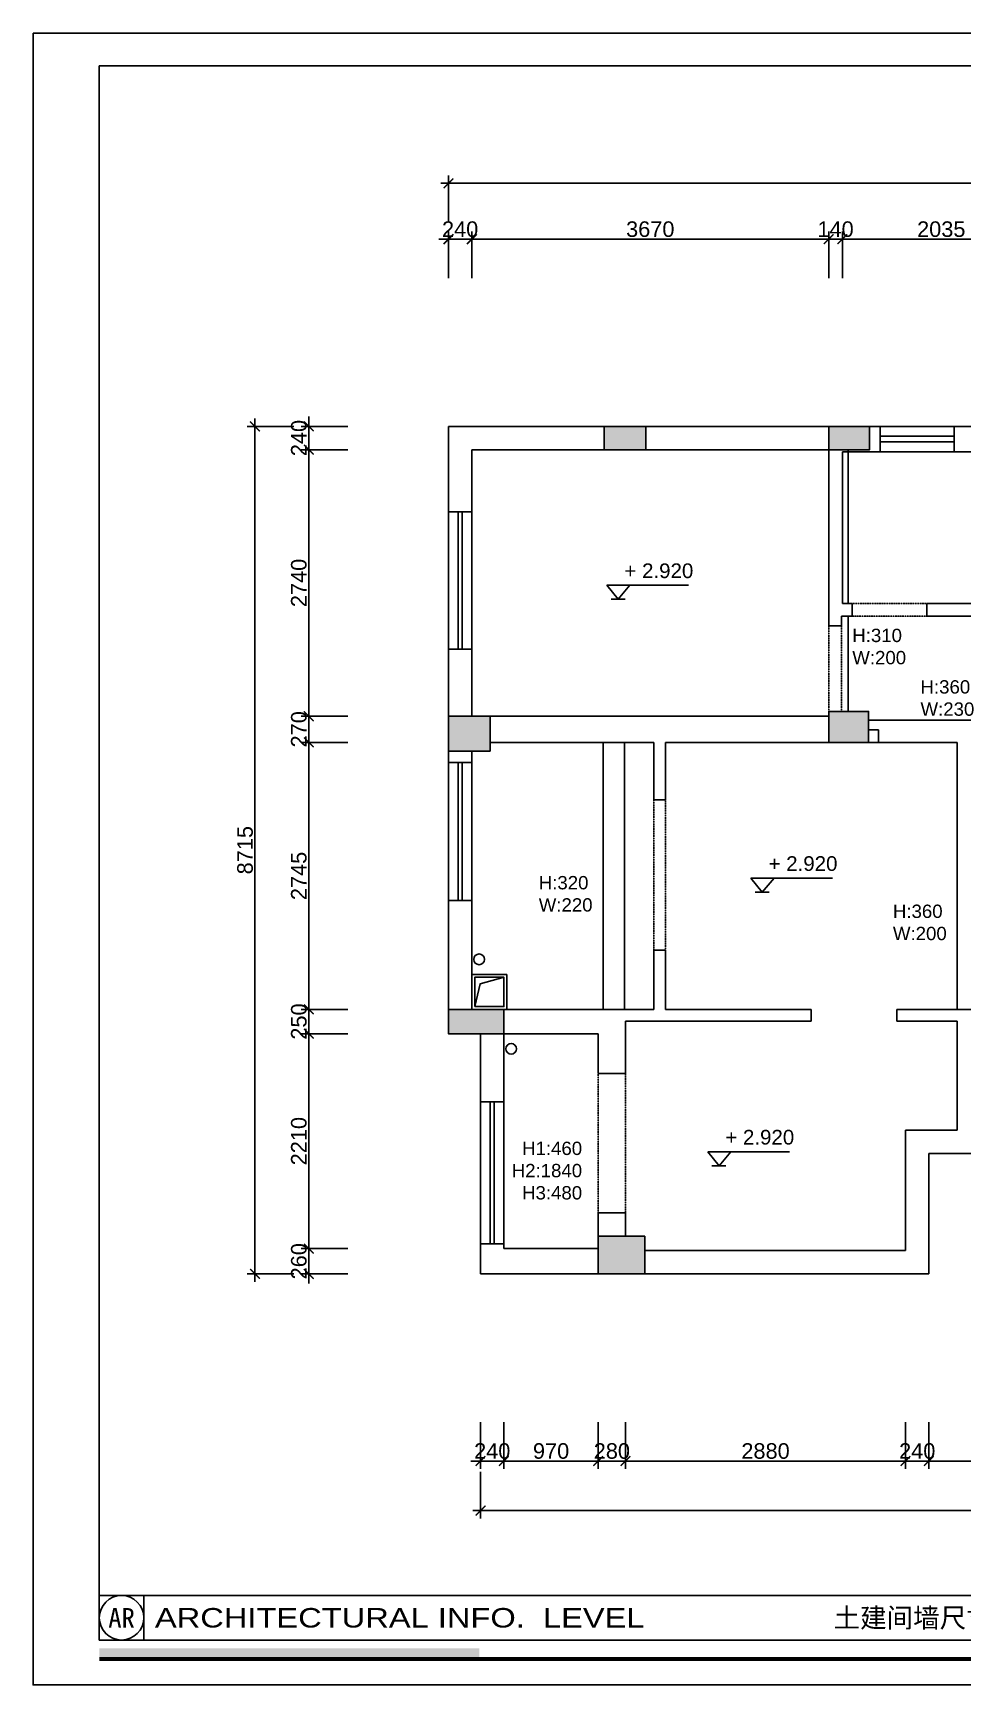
# Model space of a CAD drawing. Header units: millimetres. Extents: x 148889 to 229003, y -70503 to 111106.
# Drawn here: x 148889 to 158450, y -53516 to -36529 of the extents above; entities that cross this region are included whole.
import ezdxf
from ezdxf.enums import TextEntityAlignment as Align
from ezdxf.lldxf.tags import DXFTag

# ---------------------------------------------------------------- set-up
doc = ezdxf.new("R2010")
doc.units = ezdxf.units.MM
doc.header["$PDMODE"] = 3
doc.linetypes.add('HIDDEN', pattern=[0.375, 0.25, -0.125])
for name, color, linetype in [('C-梁线', 6, 'Continuous'), ('C-门套', 16, 'Continuous'), ('P-原墙线', 7, 'Continuous'), ('P-外部尺寸', 44, 'Continuous'), ('P-窗', 3, 'Continuous'), ('W-图框', 251, 'Continuous'), ('大墨图框', 4, 'Continuous')]:
    doc.layers.add(name, color=color, linetype=linetype)
doc.styles.add('Arial', font='arial.ttf')
doc.styles.add('HZxxx', font='SimSun.ttf', dxfattribs={"height": 300})
doc.styles.add('NAME-1', font='simhei_0.ttf')
doc.styles.add('NAME-2', font='swisse.ttf')
tags = doc.linetypes.add('ACAD_ISO03W100', pattern=[30, 12, -18]).pattern_tags.tags
tags[6:7] = [DXFTag(74, 4), DXFTag(75, 0), DXFTag(340, '0'), DXFTag(46, 1.0), DXFTag(50, 0.0), DXFTag(44, 0.0), DXFTag(45, 0.0)]
tags[4:5] = [DXFTag(74, 4), DXFTag(75, 0), DXFTag(340, '0'), DXFTag(46, 1.0), DXFTag(50, 0.0), DXFTag(44, 0.0), DXFTag(45, 0.0)]
doc.dimstyles.new('1比80', dxfattribs={"dimscale": 80, "dimtxt": 2, "dimasz": 1.25, "dimexe": 1, "dimexo": 1, "dimgap": 0.25, "dimtad": 1, "dimdec": 0, "dimrnd": 0.005, "dimzin": 0, "dimdsep": 46, "dimtxsty": 'Arial', "dimblk": 'ARCHTICK', "dimcen": 0.125, "dimdle": 1, "dimclrd": 44, "dimclre": 44, "dimclrt": 50, "dimadec": 0, "dimazin": 0, "dimtfac": 1, "dimtdec": 0, "dimtix": 1, "dimtmove": 2, "dimatfit": 3, "dimldrblk": 'DOT', "dimfxl": 5, "dimfxlon": 1, "dimtvp": 1, "dimtolj": 1, "dimtzin": 0, "dimarcsym": 0})

# ---------------------------------------------------------------- blocks, each defined once
blk = doc.blocks.new('_ArchTick')
at = {"color": 0, "linetype": 'ByBlock', "const_width": 0.15}
blk.add_lwpolyline([(-0.5, -0.5), (0.5, 0.5)], dxfattribs=at)
blk = doc.blocks.new('*D257')
at = {"layer": 'Defpoints', "color": 0}
for p in [(158100, -48853), (160355, -48853), (158100, -51213)]:
    blk.add_point(p, dxfattribs=at)
at = {"layer": 'P-外部尺寸', "color": 44, "lineweight": -2}
for p, q in [((158100, -50813), (158100, -51293)), ((160355, -50813), (160355, -51293)), ((160435, -51213), (158020, -51213))]:
    blk.add_line(p, q, dxfattribs=at)
at = {"layer": 'P-外部尺寸', "color": 44, "lineweight": -2, "xscale": 100, "yscale": 100, "zscale": 100, "rotation": 180}
blk.add_blockref('_ArchTick', (158100, -51213), dxfattribs=at)
at = {"layer": 'P-外部尺寸', "color": 44, "lineweight": -2, "xscale": 100, "yscale": 100, "zscale": 100}
blk.add_blockref('_ArchTick', (160355, -51213), dxfattribs=at)
at = {"layer": 'P-外部尺寸', "color": 50, "insert": (159227, -51111), "char_height": 160, "attachment_point": 5, "style": 'Arial'}
blk.add_mtext('\\A1;2255', dxfattribs=at)
blk = doc.blocks.new('_Dot')
at = {"color": 0, "linetype": 'ByBlock', "lineweight": -2}
blk.add_line((-0.5, 0), (-1, 0), dxfattribs=at)
at = {"color": 0, "linetype": 'ByBlock', "const_width": 0.5}
blk.add_lwpolyline([(-0.25, 0, 1), (0.25, 0, 1)], format="xyb", close=True, dxfattribs=at)
blk = doc.blocks.new('*D258')
at = {"layer": 'Defpoints', "color": 0}
for p in [(157860, -48853), (158100, -48853), (157860, -51213)]:
    blk.add_point(p, dxfattribs=at)
at = {"layer": 'P-外部尺寸', "color": 44, "lineweight": -2}
for p, q in [((157860, -50813), (157860, -51293)), ((158100, -50813), (158100, -51293)), ((157860, -51213), (157760, -51213)), ((158100, -51213), (157860, -51213)), ((158100, -51213), (158200, -51213))]:
    blk.add_line(p, q, dxfattribs=at)
at = {"layer": 'P-外部尺寸', "color": 44, "lineweight": -2, "xscale": 100, "yscale": 100, "zscale": 100}
blk.add_blockref('_ArchTick', (157860, -51213), dxfattribs=at)
at = {"layer": 'P-外部尺寸', "color": 44, "lineweight": -2, "xscale": 100, "yscale": 100, "zscale": 100, "rotation": 180}
blk.add_blockref('_ArchTick', (158100, -51213), dxfattribs=at)
at = {"layer": 'P-外部尺寸', "color": 50, "insert": (157980, -51111), "char_height": 160, "attachment_point": 5, "style": 'Arial'}
blk.add_mtext('\\A1;240', dxfattribs=at)
blk = doc.blocks.new('*D259')
at = {"layer": 'Defpoints', "color": 0}
for p in [(154980, -48779), (157860, -48853), (154980, -51213)]:
    blk.add_point(p, dxfattribs=at)
at = {"layer": 'P-外部尺寸', "color": 44, "lineweight": -2}
for p, q in [((154980, -50813), (154980, -51293)), ((157860, -50813), (157860, -51293)), ((157940, -51213), (154900, -51213))]:
    blk.add_line(p, q, dxfattribs=at)
at = {"layer": 'P-外部尺寸', "color": 44, "lineweight": -2, "xscale": 100, "yscale": 100, "zscale": 100, "rotation": 180}
blk.add_blockref('_ArchTick', (154980, -51213), dxfattribs=at)
at = {"layer": 'P-外部尺寸', "color": 44, "lineweight": -2, "xscale": 100, "yscale": 100, "zscale": 100}
blk.add_blockref('_ArchTick', (157860, -51213), dxfattribs=at)
at = {"layer": 'P-外部尺寸', "color": 50, "insert": (156420, -51111), "char_height": 160, "attachment_point": 5, "style": 'Arial'}
blk.add_mtext('\\A1;2880', dxfattribs=at)
blk = doc.blocks.new('*D260')
at = {"layer": 'Defpoints', "color": 0}
for p in [(154700, -48659), (154980, -48779), (154700, -51213)]:
    blk.add_point(p, dxfattribs=at)
at = {"layer": 'P-外部尺寸', "color": 44, "lineweight": -2}
for p, q in [((154700, -50813), (154700, -51293)), ((154980, -50813), (154980, -51293)), ((154700, -51213), (154600, -51213)), ((154980, -51213), (154700, -51213)), ((154980, -51213), (155080, -51213))]:
    blk.add_line(p, q, dxfattribs=at)
at = {"layer": 'P-外部尺寸', "color": 44, "lineweight": -2, "xscale": 100, "yscale": 100, "zscale": 100}
blk.add_blockref('_ArchTick', (154700, -51213), dxfattribs=at)
at = {"layer": 'P-外部尺寸', "color": 44, "lineweight": -2, "xscale": 100, "yscale": 100, "zscale": 100, "rotation": 180}
blk.add_blockref('_ArchTick', (154980, -51213), dxfattribs=at)
at = {"layer": 'P-外部尺寸', "color": 50, "insert": (154840, -51111), "char_height": 160, "attachment_point": 5, "style": 'Arial'}
blk.add_mtext('\\A1;280', dxfattribs=at)
blk = doc.blocks.new('*D261')
at = {"layer": 'Defpoints', "color": 0}
for p in [(154700, -48659), (153730, -49029), (153730, -51213)]:
    blk.add_point(p, dxfattribs=at)
at = {"layer": 'P-外部尺寸', "color": 44, "lineweight": -2}
for p, q in [((153730, -50813), (153730, -51293)), ((154700, -50813), (154700, -51293)), ((154780, -51213), (153650, -51213))]:
    blk.add_line(p, q, dxfattribs=at)
at = {"layer": 'P-外部尺寸', "color": 44, "lineweight": -2, "xscale": 100, "yscale": 100, "zscale": 100, "rotation": 180}
blk.add_blockref('_ArchTick', (153730, -51213), dxfattribs=at)
at = {"layer": 'P-外部尺寸', "color": 44, "lineweight": -2, "xscale": 100, "yscale": 100, "zscale": 100}
blk.add_blockref('_ArchTick', (154700, -51213), dxfattribs=at)
at = {"layer": 'P-外部尺寸', "color": 50, "insert": (154215, -51111), "char_height": 160, "attachment_point": 5, "style": 'Arial'}
blk.add_mtext('\\A1;970', dxfattribs=at)
blk = doc.blocks.new('*D262')
at = {"layer": 'Defpoints', "color": 0}
for p in [(153490, -49029), (153730, -49029), (153490, -51213)]:
    blk.add_point(p, dxfattribs=at)
at = {"layer": 'P-外部尺寸', "color": 44, "lineweight": -2}
for p, q in [((153490, -50813), (153490, -51293)), ((153730, -50813), (153730, -51293)), ((153490, -51213), (153390, -51213)), ((153730, -51213), (153490, -51213)), ((153730, -51213), (153830, -51213))]:
    blk.add_line(p, q, dxfattribs=at)
at = {"layer": 'P-外部尺寸', "color": 44, "lineweight": -2, "xscale": 100, "yscale": 100, "zscale": 100}
blk.add_blockref('_ArchTick', (153490, -51213), dxfattribs=at)
at = {"layer": 'P-外部尺寸', "color": 44, "lineweight": -2, "xscale": 100, "yscale": 100, "zscale": 100, "rotation": 180}
blk.add_blockref('_ArchTick', (153730, -51213), dxfattribs=at)
at = {"layer": 'P-外部尺寸', "color": 50, "insert": (153610, -51111), "char_height": 160, "attachment_point": 5, "style": 'Arial'}
blk.add_mtext('\\A1;240', dxfattribs=at)
blk = doc.blocks.new('*D263')
at = {"layer": 'Defpoints', "color": 0}
for p in [(153490, -50813), (167805, -50813), (167805, -51723)]:
    blk.add_point(p, dxfattribs=at)
at = {"layer": 'P-外部尺寸', "color": 44, "lineweight": -2}
for p, q in [((153490, -51323), (153490, -51803)), ((167805, -51323), (167805, -51803)), ((153410, -51723), (167885, -51723))]:
    blk.add_line(p, q, dxfattribs=at)
at = {"layer": 'P-外部尺寸', "color": 44, "lineweight": -2, "xscale": 100, "yscale": 100, "zscale": 100, "rotation": 180}
blk.add_blockref('_ArchTick', (153490, -51723), dxfattribs=at)
at = {"layer": 'P-外部尺寸', "color": 44, "lineweight": -2, "xscale": 100, "yscale": 100, "zscale": 100}
blk.add_blockref('_ArchTick', (167805, -51723), dxfattribs=at)
at = {"layer": 'P-外部尺寸', "color": 50, "insert": (160647, -51621), "char_height": 160, "attachment_point": 5, "style": 'Arial'}
blk.add_mtext('\\A1;14315', dxfattribs=at)
blk = doc.blocks.new('*D279')
at = {"layer": 'Defpoints', "color": 0}
for p in [(157210, -38649), (159245, -39594), (157210, -40834)]:
    blk.add_point(p, dxfattribs=at)
at = {"layer": 'P-外部尺寸', "color": 44, "lineweight": -2}
for p, q in [((159325, -38649), (157130, -38649)), ((157210, -39049), (157210, -38569)), ((159245, -39049), (159245, -38569))]:
    blk.add_line(p, q, dxfattribs=at)
at = {"layer": 'P-外部尺寸', "color": 44, "lineweight": -2, "xscale": 100, "yscale": 100, "zscale": 100, "rotation": 180}
blk.add_blockref('_ArchTick', (157210, -38649), dxfattribs=at)
at = {"layer": 'P-外部尺寸', "color": 44, "lineweight": -2, "xscale": 100, "yscale": 100, "zscale": 100}
blk.add_blockref('_ArchTick', (159245, -38649), dxfattribs=at)
at = {"layer": 'P-外部尺寸', "color": 50, "insert": (158227, -38547), "char_height": 160, "attachment_point": 5, "style": 'Arial'}
blk.add_mtext('\\A1;2035', dxfattribs=at)
blk = doc.blocks.new('*D280')
at = {"layer": 'Defpoints', "color": 0}
for p in [(157070, -38649), (157070, -40814), (157210, -40834)]:
    blk.add_point(p, dxfattribs=at)
at = {"layer": 'P-外部尺寸', "color": 44, "lineweight": -2}
for p, q in [((157070, -38649), (156970, -38649)), ((157070, -39049), (157070, -38569)), ((157210, -38649), (157070, -38649)), ((157210, -39049), (157210, -38569)), ((157210, -38649), (157310, -38649))]:
    blk.add_line(p, q, dxfattribs=at)
at = {"layer": 'P-外部尺寸', "color": 44, "lineweight": -2, "xscale": 100, "yscale": 100, "zscale": 100}
blk.add_blockref('_ArchTick', (157070, -38649), dxfattribs=at)
at = {"layer": 'P-外部尺寸', "color": 44, "lineweight": -2, "xscale": 100, "yscale": 100, "zscale": 100, "rotation": 180}
blk.add_blockref('_ArchTick', (157210, -38649), dxfattribs=at)
at = {"layer": 'P-外部尺寸', "color": 50, "insert": (157140, -38547), "char_height": 160, "attachment_point": 5, "style": 'Arial'}
blk.add_mtext('\\A1;140', dxfattribs=at)
blk = doc.blocks.new('*D281')
at = {"layer": 'Defpoints', "color": 0}
for p in [(153400, -38649), (153400, -40814), (157070, -40814)]:
    blk.add_point(p, dxfattribs=at)
at = {"layer": 'P-外部尺寸', "color": 44, "lineweight": -2}
for p, q in [((157150, -38649), (153320, -38649)), ((153400, -39049), (153400, -38569)), ((157070, -39049), (157070, -38569))]:
    blk.add_line(p, q, dxfattribs=at)
at = {"layer": 'P-外部尺寸', "color": 44, "lineweight": -2, "xscale": 100, "yscale": 100, "zscale": 100, "rotation": 180}
blk.add_blockref('_ArchTick', (153400, -38649), dxfattribs=at)
at = {"layer": 'P-外部尺寸', "color": 44, "lineweight": -2, "xscale": 100, "yscale": 100, "zscale": 100}
blk.add_blockref('_ArchTick', (157070, -38649), dxfattribs=at)
at = {"layer": 'P-外部尺寸', "color": 50, "insert": (155235, -38547), "char_height": 160, "attachment_point": 5, "style": 'Arial'}
blk.add_mtext('\\A1;3670', dxfattribs=at)
blk = doc.blocks.new('*D282')
at = {"layer": 'Defpoints', "color": 0}
for p in [(153160, -38649), (153160, -40814), (153400, -40814)]:
    blk.add_point(p, dxfattribs=at)
at = {"layer": 'P-外部尺寸', "color": 44, "lineweight": -2}
for p, q in [((153160, -38649), (153060, -38649)), ((153160, -39049), (153160, -38569)), ((153400, -38649), (153160, -38649)), ((153400, -39049), (153400, -38569)), ((153400, -38649), (153500, -38649))]:
    blk.add_line(p, q, dxfattribs=at)
at = {"layer": 'P-外部尺寸', "color": 44, "lineweight": -2, "xscale": 100, "yscale": 100, "zscale": 100}
blk.add_blockref('_ArchTick', (153160, -38649), dxfattribs=at)
at = {"layer": 'P-外部尺寸', "color": 44, "lineweight": -2, "xscale": 100, "yscale": 100, "zscale": 100, "rotation": 180}
blk.add_blockref('_ArchTick', (153400, -38649), dxfattribs=at)
at = {"layer": 'P-外部尺寸', "color": 50, "insert": (153280, -38547), "char_height": 160, "attachment_point": 5, "style": 'Arial'}
blk.add_mtext('\\A1;240', dxfattribs=at)
blk = doc.blocks.new('*D283')
at = {"layer": 'Defpoints', "color": 0}
for p in [(153944, -40574), (151724, -40814), (153944, -40814)]:
    blk.add_point(p, dxfattribs=at)
at = {"layer": 'P-外部尺寸', "color": 44, "lineweight": -2}
for p, q in [((152124, -40574), (151644, -40574)), ((151724, -40574), (151724, -40474)), ((151724, -40574), (151724, -40814)), ((152124, -40814), (151644, -40814)), ((151724, -40814), (151724, -40914))]:
    blk.add_line(p, q, dxfattribs=at)
at = {"layer": 'P-外部尺寸', "color": 44, "lineweight": -2, "xscale": 100, "yscale": 100, "zscale": 100}
for p, rotation in [((151724, -40574), 270), ((151724, -40814), 90)]:
    blk.add_blockref('_ArchTick', p, dxfattribs=dict(at, rotation=rotation))
at = {"layer": 'P-外部尺寸', "color": 50, "insert": (151622, -40694), "char_height": 160, "attachment_point": 5, "rotation": 90, "style": 'Arial'}
blk.add_mtext('\\A1;240', dxfattribs=at)
blk = doc.blocks.new('*D284')
at = {"layer": 'Defpoints', "color": 0}
for p in [(153944, -40814), (151724, -43554), (154709, -43554)]:
    blk.add_point(p, dxfattribs=at)
at = {"layer": 'P-外部尺寸', "color": 44, "lineweight": -2}
for p, q in [((151724, -40734), (151724, -43634)), ((152124, -40814), (151644, -40814)), ((152124, -43554), (151644, -43554))]:
    blk.add_line(p, q, dxfattribs=at)
at = {"layer": 'P-外部尺寸', "color": 44, "lineweight": -2, "xscale": 100, "yscale": 100, "zscale": 100}
for p, rotation in [((151724, -40814), 90), ((151724, -43554), 270)]:
    blk.add_blockref('_ArchTick', p, dxfattribs=dict(at, rotation=rotation))
at = {"layer": 'P-外部尺寸', "color": 50, "insert": (151622, -42184), "char_height": 160, "attachment_point": 5, "rotation": 90, "style": 'Arial'}
blk.add_mtext('\\A1;2740', dxfattribs=at)
blk = doc.blocks.new('*D285')
at = {"layer": 'Defpoints', "color": 0}
for p in [(154709, -43554), (151724, -43824), (154709, -43824)]:
    blk.add_point(p, dxfattribs=at)
at = {"layer": 'P-外部尺寸', "color": 44, "lineweight": -2}
for p, q in [((151724, -43554), (151724, -43454)), ((152124, -43554), (151644, -43554)), ((151724, -43554), (151724, -43824)), ((152124, -43824), (151644, -43824)), ((151724, -43824), (151724, -43924))]:
    blk.add_line(p, q, dxfattribs=at)
at = {"layer": 'P-外部尺寸', "color": 44, "lineweight": -2, "xscale": 100, "yscale": 100, "zscale": 100}
for p, rotation in [((151724, -43554), 270), ((151724, -43824), 90)]:
    blk.add_blockref('_ArchTick', p, dxfattribs=dict(at, rotation=rotation))
at = {"layer": 'P-外部尺寸', "color": 50, "insert": (151622, -43689), "char_height": 160, "attachment_point": 5, "rotation": 90, "style": 'Arial'}
blk.add_mtext('\\A1;270', dxfattribs=at)
blk = doc.blocks.new('*D286')
at = {"layer": 'Defpoints', "color": 0}
for p in [(154709, -43824), (151724, -46569), (154529, -46569)]:
    blk.add_point(p, dxfattribs=at)
at = {"layer": 'P-外部尺寸', "color": 44, "lineweight": -2}
for p, q in [((152124, -43824), (151644, -43824)), ((151724, -43744), (151724, -46649)), ((152124, -46569), (151644, -46569))]:
    blk.add_line(p, q, dxfattribs=at)
at = {"layer": 'P-外部尺寸', "color": 44, "lineweight": -2, "xscale": 100, "yscale": 100, "zscale": 100}
for p, rotation in [((151724, -43824), 90), ((151724, -46569), 270)]:
    blk.add_blockref('_ArchTick', p, dxfattribs=dict(at, rotation=rotation))
at = {"layer": 'P-外部尺寸', "color": 50, "insert": (151622, -45197), "char_height": 160, "attachment_point": 5, "rotation": 90, "style": 'Arial'}
blk.add_mtext('\\A1;2745', dxfattribs=at)
blk = doc.blocks.new('*D287')
at = {"layer": 'Defpoints', "color": 0}
for p in [(154529, -46569), (151724, -46819), (154529, -46819)]:
    blk.add_point(p, dxfattribs=at)
at = {"layer": 'P-外部尺寸', "color": 44, "lineweight": -2}
for p, q in [((151724, -46569), (151724, -46469)), ((152124, -46569), (151644, -46569)), ((151724, -46569), (151724, -46819)), ((152124, -46819), (151644, -46819)), ((151724, -46819), (151724, -46919))]:
    blk.add_line(p, q, dxfattribs=at)
at = {"layer": 'P-外部尺寸', "color": 44, "lineweight": -2, "xscale": 100, "yscale": 100, "zscale": 100}
for p, rotation in [((151724, -46569), 270), ((151724, -46819), 90)]:
    blk.add_blockref('_ArchTick', p, dxfattribs=dict(at, rotation=rotation))
at = {"layer": 'P-外部尺寸', "color": 50, "insert": (151622, -46694), "char_height": 160, "attachment_point": 5, "rotation": 90, "style": 'Arial'}
blk.add_mtext('\\A1;250', dxfattribs=at)
blk = doc.blocks.new('*D288')
at = {"layer": 'Defpoints', "color": 0}
for p in [(154529, -46819), (151724, -49029), (154417, -49029)]:
    blk.add_point(p, dxfattribs=at)
at = {"layer": 'P-外部尺寸', "color": 44, "lineweight": -2}
for p, q in [((152124, -46819), (151644, -46819)), ((151724, -46739), (151724, -49109)), ((152124, -49029), (151644, -49029))]:
    blk.add_line(p, q, dxfattribs=at)
at = {"layer": 'P-外部尺寸', "color": 44, "lineweight": -2, "xscale": 100, "yscale": 100, "zscale": 100}
for p, rotation in [((151724, -46819), 90), ((151724, -49029), 270)]:
    blk.add_blockref('_ArchTick', p, dxfattribs=dict(at, rotation=rotation))
at = {"layer": 'P-外部尺寸', "color": 50, "insert": (151622, -47924), "char_height": 160, "attachment_point": 5, "rotation": 90, "style": 'Arial'}
blk.add_mtext('\\A1;2210', dxfattribs=at)
blk = doc.blocks.new('*D289')
at = {"layer": 'Defpoints', "color": 0}
for p in [(154417, -49029), (151724, -49289), (154417, -49289)]:
    blk.add_point(p, dxfattribs=at)
at = {"layer": 'P-外部尺寸', "color": 44, "lineweight": -2}
for p, q in [((152124, -49029), (151644, -49029)), ((151724, -49029), (151724, -48929)), ((151724, -49029), (151724, -49289)), ((152124, -49289), (151644, -49289)), ((151724, -49289), (151724, -49389))]:
    blk.add_line(p, q, dxfattribs=at)
at = {"layer": 'P-外部尺寸', "color": 44, "lineweight": -2, "xscale": 100, "yscale": 100, "zscale": 100}
for p, rotation in [((151724, -49029), 270), ((151724, -49289), 90)]:
    blk.add_blockref('_ArchTick', p, dxfattribs=dict(at, rotation=rotation))
at = {"layer": 'P-外部尺寸', "color": 50, "insert": (151622, -49159), "char_height": 160, "attachment_point": 5, "rotation": 90, "style": 'Arial'}
blk.add_mtext('\\A1;260', dxfattribs=at)
blk = doc.blocks.new('*D290')
at = {"layer": 'Defpoints', "color": 0}
for p in [(151170, -40574), (152124, -40574), (152124, -49289)]:
    blk.add_point(p, dxfattribs=at)
at = {"layer": 'P-外部尺寸', "color": 44, "lineweight": -2}
for p, q in [((151570, -40574), (151090, -40574)), ((151170, -49369), (151170, -40494)), ((151570, -49289), (151090, -49289))]:
    blk.add_line(p, q, dxfattribs=at)
at = {"layer": 'P-外部尺寸', "color": 44, "lineweight": -2, "xscale": 100, "yscale": 100, "zscale": 100}
for p, rotation in [((151170, -40574), 90), ((151170, -49289), 270)]:
    blk.add_blockref('_ArchTick', p, dxfattribs=dict(at, rotation=rotation))
at = {"layer": 'P-外部尺寸', "color": 50, "insert": (151069, -44932), "char_height": 160, "attachment_point": 5, "rotation": 90, "style": 'Arial'}
blk.add_mtext('\\A1;8715', dxfattribs=at)
blk = doc.blocks.new('*D291')
at = {"layer": 'Defpoints', "color": 0}
for p in [(166985, -38074), (153160, -39049), (166985, -39049)]:
    blk.add_point(p, dxfattribs=at)
at = {"layer": 'P-外部尺寸', "color": 44, "lineweight": -2}
for p, q in [((153160, -38474), (153160, -37994)), ((166985, -38474), (166985, -37994)), ((153080, -38074), (167065, -38074))]:
    blk.add_line(p, q, dxfattribs=at)
at = {"layer": 'P-外部尺寸', "color": 44, "lineweight": -2, "xscale": 100, "yscale": 100, "zscale": 100, "rotation": 180}
blk.add_blockref('_ArchTick', (153160, -38074), dxfattribs=at)
at = {"layer": 'P-外部尺寸', "color": 44, "lineweight": -2, "xscale": 100, "yscale": 100, "zscale": 100}
blk.add_blockref('_ArchTick', (166985, -38074), dxfattribs=at)
at = {"layer": 'P-外部尺寸', "color": 50, "insert": (160072, -37972), "char_height": 160, "attachment_point": 5, "style": 'Arial'}
blk.add_mtext('\\A1;13825', dxfattribs=at)
blk = doc.blocks.new('syi')
at = {"layer": 'C-梁线'}
for p, q in [((167517, 147864), (168357, 147864)), ((167633, 147720), (167517, 147864)), ((167517, 147864), (167755, 147864)), ((167755, 147864), (167633, 147720)), ((167561, 147720), (167704, 147720))]:
    blk.add_line(p, q, dxfattribs=at)
blk = doc.blocks.new('sfbhsrdfbh')
at = {"layer": '大墨图框'}
blk.add_hatch(color=0, dxfattribs=at).paths.add_polyline_path([(136.42, -11.95), (68.08, -11.95), (68.08, -10), (136.42, -10)])
at = {"layer": '大墨图框', "color": 4, "linetype": 'ByBlock', "ltscale": 100}
for points in [[(56.17, 280.38), (476.17, 280.38), (476.17, -16.59), (56.17, -16.59)], [(438.91, 274.48), (68.08, 274.48), (68.08, -8.51), (438.91, -8.51)]]:
    blk.add_lwpolyline(points, close=True, dxfattribs=at)
at = {"layer": '大墨图框', "color": 0, "const_width": 0.725}
blk.add_lwpolyline([(68.08, -11.95), (470.84, -11.95)], dxfattribs=at)
blk = doc.blocks.new('*U94')
at = {"color": 4}
blk.add_line((8, 0), (8, 8), dxfattribs=at)
blk.add_lwpolyline([(0, 0), (370.83, 0), (370.83, 8), (0, 8)], close=True, dxfattribs=at)
at = {"color": 1, "ltscale": 250}
blk.add_circle((4, 4), 4, dxfattribs=at)
at = {"color": 2, "style": 'NAME-1'}
blk.add_attdef('平面布置图', text='', height=3.5, dxfattribs=at).set_placement((54.56, 4), align=Align.MIDDLE_LEFT)
blk.add_attdef('SCALE1:100/比例1:100', text='', height=3.5, dxfattribs=at).set_placement((370.83, 4), align=Align.MIDDLE_RIGHT)
blk.add_attdef('FF', text='', height=3.5, dxfattribs=at).set_placement((4, 4), align=Align.MIDDLE)
at = {"color": 2, "style": 'NAME-2', "width": 1.2}
blk.add_attdef('PLAN', text='', height=3.5, dxfattribs=at).set_placement((10, 4), align=Align.MIDDLE_LEFT)

msp = doc.modelspace()

# ---------------------------------------------------------------- hatches: boundary and pattern name
at = {"layer": 'P-原墙线'}
h = msp.add_hatch(color=8, dxfattribs=at)
h.dxf.hatch_style = 1
h.paths.add_polyline_path([(164975, -39594.4), (164975, -39904.4), (165385, -39904.4), (165385, -39594.4)])
h.paths.add_polyline_path([(165275, -43064.4), (164975, -43064.4), (164975, -43564.4), (165275, -43564.4)])
h.paths.add_polyline_path([(165375, -46939.4), (164975, -46939.4), (164975, -47289.4), (165375, -47289.4)])
h.paths.add_polyline_path([(166545, -47289.4), (167195, -47289.4), (167195, -46939.4), (166545, -46939.4)])
h.paths.add_polyline_path([(160355, -49019.4), (160355, -49439.4), (160730, -49439.4), (160730, -49019.4)])
h.paths.add_polyline_path([(162800, -50589.4), (163075, -50589.4), (163075, -50259.4), (162800, -50259.4)])
h.paths.add_polyline_path([(166545, -50349.4), (166545, -50589.4), (167195, -50589.4), (167195, -50349.4)])
h.paths.add_polyline_path([(155180, -48899.4), (154700, -48899.4), (154700, -49289.4), (155180, -49289.4)])
h.paths.add_polyline_path([(153730, -46819.4), (153730, -46569.4), (153160, -46569.4), (153160, -46819.4)])
h.paths.add_polyline_path([(153160, -43554.4), (153160, -43914.4), (153590, -43914.4), (153590, -43554.4)])
h.paths.add_polyline_path([(157480, -43824.4), (157480, -43504.4), (157070, -43504.4), (157070, -43824.4)])
h.paths.add_polyline_path([(160265, -43824.4), (160590, -43824.4), (160590, -43194.4), (160265, -43194.4)])
h.paths.add_polyline_path([(159485, -39594.4), (159245, -39594.4), (159245, -39954.4), (159485, -39954.4)])
h.paths.add_polyline_path([(157490, -40814.4), (157490, -40574.4), (157070, -40574.4), (157070, -40814.4)])
h.paths.add_polyline_path([(155190, -40574.4), (154760, -40574.4), (154760, -40814.4), (155190, -40814.4)])

# ---------------------------------------------------------------- linework, layer by layer
at = {"layer": 'C-梁线', "linetype": 'ACAD_ISO03W100', "ltscale": 0.1}
for p, q in [((157270, -42394.4), (157270, -40814.4)), ((157270, -43504.4), (157270, -42524.4)), ((157480, -43594.4), (159370, -43594.4)), ((154750, -46569.4), (154750, -43824.4)), ((154970, -46569.4), (154970, -43824.4)), ((157580, -43824.4), (158390, -43824.4)), ((158390, -43824.4), (158390, -46569.4))]:
    msp.add_line(p, q, dxfattribs=at)
at = {"layer": 'C-门套', "linetype": 'HIDDEN'}
for points in [[(158080, -42524.4), (157310, -42524.4), (157310, -42394.4), (158080, -42394.4)], [(157070, -43504.4), (157200, -43504.4), (157200, -42624.4), (157070, -42624.4)], [(155270, -45959.4), (155390, -45959.4), (155390, -44414.4), (155270, -44414.4)], [(154700, -48659.4), (154980, -48659.4), (154980, -47229.4), (154700, -47229.4)]]:
    msp.add_lwpolyline(points, close=True, dxfattribs=at)
at = {"layer": 'P-原墙线'}
for p, q in [((157600, -40574.4), (153160, -40574.4)), ((153160, -40574.4), (153160, -41454.4)), ((157600, -40834.4), (157600, -40574.4)), ((158360, -40834.4), (158360, -40574.4)), ((158360, -40574.4), (159245, -40574.4)), ((157070, -40814.4), (153400, -40814.4)), ((153400, -40814.4), (153400, -41454.4)), ((157070, -42624.4), (157070, -40814.4)), ((157600, -40834.4), (157210, -40834.4)), ((157210, -40834.4), (157210, -42394.4)), ((159360, -40834.4), (158360, -40834.4)), ((153400, -41454.4), (153160, -41454.4)), ((157210, -42394.4), (157310, -42394.4)), ((157310, -42394.4), (157310, -42524.4)), ((158080, -42524.4), (158080, -42394.4)), ((158080, -42394.4), (159360, -42394.4)), ((157200, -42624.4), (157070, -42624.4)), ((157310, -42524.4), (157200, -42524.4)), ((157200, -42524.4), (157200, -42624.4)), ((159370, -42524.4), (158080, -42524.4)), ((153400, -42864.4), (153160, -42864.4)), ((153160, -42864.4), (153160, -44029.4)), ((153400, -42864.4), (153400, -43554.4)), ((157070, -43554.4), (153400, -43554.4)), ((157480, -43504.4), (157070, -43504.4)), ((157070, -43504.4), (157070, -43554.4)), ((157480, -43694.4), (157480, -43504.4)), ((155270, -43824.4), (153590, -43824.4)), ((153590, -43824.4), (153590, -43914.4)), ((155270, -44414.4), (155270, -43824.4)), ((157580, -43824.4), (155390, -43824.4)), ((155390, -43824.4), (155390, -44414.4)), ((157580, -43694.4), (157480, -43694.4)), ((157580, -43824.4), (157580, -43694.4)), ((153590, -43914.4), (153400, -43914.4)), ((153400, -43914.4), (153400, -44029.4)), ((153400, -44029.4), (153160, -44029.4)), ((155390, -44414.4), (155270, -44414.4)), ((153400, -45449.4), (153160, -45449.4)), ((153160, -45449.4), (153160, -46819.4)), ((153400, -45449.4), (153400, -46569.4)), ((155270, -46569.4), (155270, -45959.4)), ((155270, -45959.4), (155390, -45959.4)), ((155390, -45959.4), (155390, -46569.4)), ((153400, -46209.4), (153760, -46209.4)), ((153760, -46209.4), (153760, -46569.4)), ((153400, -46569.4), (155270, -46569.4)), ((154980, -47229.4), (154980, -46689.4)), ((156890, -46689.4), (154980, -46689.4)), ((155390, -46569.4), (156890, -46569.4)), ((156890, -46569.4), (156890, -46689.4)), ((157770, -46569.4), (157770, -46689.4)), ((157770, -46569.4), (158810, -46569.4)), ((157770, -46689.4), (158390, -46689.4)), ((158390, -46689.4), (158390, -47809.4)), ((153160, -46819.4), (153490, -46819.4)), ((153490, -47519.4), (153490, -46819.4)), ((153730, -47519.4), (153730, -46819.4)), ((153730, -46819.4), (154700, -46819.4)), ((154700, -46819.4), (154700, -47229.4)), ((154700, -47229.4), (154980, -47229.4)), ((153730, -47519.4), (153490, -47519.4)), ((158390, -47809.4), (157860, -47809.4)), ((157860, -47809.4), (157860, -49049.4)), ((158100, -48049.4), (159120, -48049.4)), ((158100, -48049.4), (158100, -49289.4)), ((154980, -48659.4), (154700, -48659.4)), ((154700, -48659.4), (154700, -49029.4)), ((154980, -48899.4), (154980, -48659.4)), ((155180, -48899.4), (154980, -48899.4)), ((155180, -49049.4), (155180, -48899.4)), ((153730, -48979.4), (153490, -48979.4)), ((153490, -48979.4), (153490, -49289.4)), ((153730, -49029.4), (153730, -48979.4)), ((154700, -49029.4), (153730, -49029.4)), ((157860, -49049.4), (155180, -49049.4)), ((158100, -49289.4), (153490, -49289.4))]:
    msp.add_line(p, q, dxfattribs=at)
for points in [[(155190, -40814.4), (154760, -40814.4), (154760, -40574.4), (155190, -40574.4)], [(157070, -40574.4), (157490, -40574.4), (157490, -40814.4), (157070, -40814.4)], [(153590, -43914.4), (153160, -43914.4), (153160, -43554.4), (153590, -43554.4)], [(157070, -43504.4), (157480, -43504.4), (157480, -43824.4), (157070, -43824.4)], [(153430, -46539.4), (153730, -46539.4), (153730, -46239.4), (153430, -46239.4)], [(153730, -46819.4), (153160, -46819.4), (153160, -46569.4), (153730, -46569.4)], [(155180, -48899.4), (154700, -48899.4), (154700, -49289.4), (155180, -49289.4)]]:
    msp.add_lwpolyline(points, close=True, dxfattribs=at)
msp.add_lwpolyline([(153731, -46239.4), (153487.4, -46305.7), (153430, -46539.4)], dxfattribs=at)
for centre in [(153475, -46054.4), (153805, -46974.4)]:
    msp.add_circle(centre, 55, dxfattribs=at)
at = {"layer": 'P-窗'}
for p, q in [((157600, -40674.4), (158360, -40674.4)), ((158360, -40734.4), (157600, -40734.4)), ((153260, -42864.4), (153260, -41454.4)), ((153300, -41454.4), (153300, -42864.4)), ((153260, -45449.4), (153260, -44029.4)), ((153300, -44029.4), (153300, -45449.4)), ((153590, -48979.4), (153590, -47519.4)), ((153630, -47519.4), (153630, -48979.4))]:
    msp.add_line(p, q, dxfattribs=at)
for points in [[(158360, -40834.4), (157600, -40834.4), (157600, -40574.4), (158360, -40574.4)], [(153160, -42864.4), (153400, -42864.4), (153400, -41454.4), (153160, -41454.4)], [(153160, -45449.4), (153400, -45449.4), (153400, -44029.4), (153160, -44029.4)], [(153490, -47519.4), (153730, -47519.4), (153730, -48979.4), (153490, -48979.4)]]:
    msp.add_lwpolyline(points, close=True, dxfattribs=at)

# ---------------------------------------------------------------- block references
at = {"layer": 'P-原墙线'}
for p in [(-12728.9, -190072.4), (-11246.8, -193083.2), (-11691.4, -195897)]:
    msp.add_blockref('syi', p, dxfattribs=at)
at = {"layer": 'W-图框'}
ref = msp.add_blockref('*U94', (149569.8, -53053.9), dxfattribs=dict(at, xscale=57.19999999999709, yscale=57.19999999999709, zscale=57.20000000000001))
ref.add_attrib('FF', 'AR', dxfattribs={"layer": '0', "color": 2, "height": 200.2, "style": 'NAME-1'}).set_placement((149798.6, -52825.1), align=Align.MIDDLE)
ref.add_attrib('PLAN', 'ARCHITECTURAL INFO.  LEVEL', dxfattribs={"layer": '0', "color": 2, "height": 200.2, "style": 'NAME-2', "width": 1.2}).set_placement((150141.8, -52825.1), align=Align.MIDDLE_LEFT)
ref.add_attrib('平面布置图', '土建间墙尺寸图', dxfattribs={"layer": '0', "color": 2, "height": 200.2, "style": 'NAME-1'}).set_placement((157118.5, -52825.1), align=Align.MIDDLE_LEFT)
at = {"layer": '大墨图框', "xscale": 57.19999999999709, "yscale": 57.19999999999709, "zscale": 57.2}
msp.add_blockref('sfbhsrdfbh', (145675.4, -52566.9), dxfattribs=at)

# ---------------------------------------------------------------- texts
at = {"layer": 'C-梁线', "char_height": 113.484, "width": 2229.815, "style": 'HZxxx'}
for s, insert, attachment_point in [('{\\fArial|b0|i0|c0|p34;\\H1.208x; \\H1.1x;+ 2.920}', (155677.6, -41983.2, -489.3), 3), ('{\\fArial|b0|i0|c0|p34;\\H1.208x;H:310\\PW:200}', (157312, -42654.8), 1), ('{\\fArial|b0|i0|c0|p34;\\H1.208x;H:360\\PW:230}', (158013.6, -43184.3), 1), ('{\\fArial|b0|i0|c0|p34;\\H1.208x; \\H1.1x;+ 2.920}', (157159.7, -44994, -489.3), 3), ('{\\fArial|b0|i0|c0|p34;\\H1.208x;H:320\\PW:220}', (154088.2, -45197.6), 1), ('{\\fArial|b0|i0|c0|p34;\\H1.208x;H:360\\PW:200}', (157729.8, -45491.6), 1), ('{\\fArial|b0|i0|c0|p34;\\H1.208x; \\H1.1x;+ 2.920}', (156715.1, -47807.8, -489.3), 3), ('{\\fArial|b0|i0|c0|p34;\\H1.208x;H1:460\\PH2:1840\\PH3:480}', (154534.2, -47929.4), 3)]:
    msp.add_mtext(s, dxfattribs=dict(at, insert=insert, attachment_point=attachment_point))

# ---------------------------------------------------------------- dimensions: what is measured, and where the dimension line sits
at = {"layer": 'P-外部尺寸'}
for base, p1, p2, picture, middle in [((166985, -38074.1), (153160, -39048.9), (166985, -39048.9), '*D291', (160072.5, -37972.4)), ((153160, -38648.9), (153400, -40814.4), (153160, -40814.4), '*D282', (153280, -38547.2)), ((153400, -38648.9), (157070, -40814.4), (153400, -40814.4), '*D281', (155235, -38547.2)), ((157070, -38648.9), (157210, -40834.4), (157070, -40814.4), '*D280', (157140, -38547.2)), ((157210, -38648.9), (159245, -39594.4), (157210, -40834.4), '*D279', (158227.5, -38547.2)), ((153730, -51212.6), (154700, -48659.4), (153730, -49029.4), '*D261', (154215, -51110.9)), ((154700, -51212.6), (154980, -48779.4), (154700, -48659.4), '*D260', (154840, -51110.9)), ((154980, -51212.6), (157860, -48852.6), (154980, -48779.4), '*D259', (156420, -51110.9)), ((157860, -51212.6), (158100, -48852.6), (157860, -48852.6), '*D258', (157980, -51110.9)), ((158100, -51212.6), (160355, -48852.6), (158100, -48852.6), '*D257', (159227.5, -51110.9)), ((153490, -51212.6), (153730, -49029.4), (153490, -49029.4), '*D262', (153610, -51110.9)), ((167805, -51722.8), (153490, -50812.6), (167805, -50812.6), '*D263', (160647.5, -51621.1))]:
    dim = msp.add_linear_dim(base=base, p1=p1, p2=p2, dimstyle='1比80', dxfattribs=at)
    dim.commit()
    dim.dimension.update_dxf_attribs({"geometry": picture, "text_midpoint": middle})
for base, p1, p2, picture, middle in [((151170.4, -40574.4), (152123.9, -49289.4), (152123.9, -40574.4), '*D290', (151068.7, -44931.9)), ((151723.9, -40814.4), (153943.7, -40574.4), (153943.7, -40814.4), '*D283', (151622.2, -40694.4)), ((151723.9, -43554.4), (153943.7, -40814.4), (154708.7, -43554.4), '*D284', (151622.2, -42184.4)), ((151723.9, -43824.4), (154708.7, -43554.4), (154708.7, -43824.4), '*D285', (151622.2, -43689.4)), ((151723.9, -46569.4), (154708.7, -43824.4), (154528.7, -46569.4), '*D286', (151622.2, -45196.9)), ((151723.9, -46819.4), (154528.7, -46569.4), (154528.7, -46819.4), '*D287', (151622.2, -46694.4)), ((151723.9, -49029.4), (154528.7, -46819.4), (154417.1, -49029.4), '*D288', (151622.2, -47924.4)), ((151723.9, -49289.4), (154417.1, -49029.4), (154417.1, -49289.4), '*D289', (151622.2, -49159.4))]:
    dim = msp.add_linear_dim(base=base, p1=p1, p2=p2, angle=90, dimstyle='1比80', dxfattribs=at)
    dim.commit()
    dim.dimension.update_dxf_attribs({"geometry": picture, "text_midpoint": middle})

doc.saveas('drawing.dxf')
